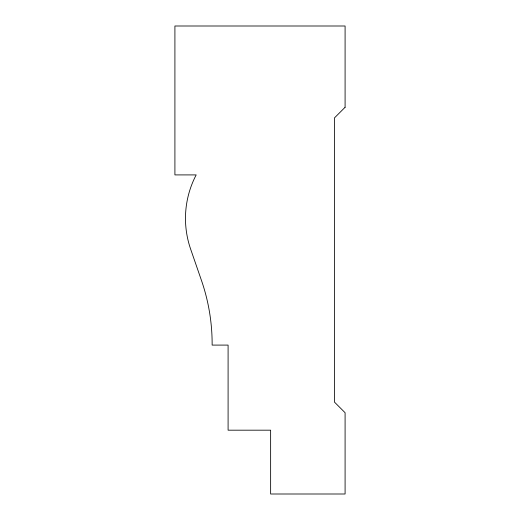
<?xml version="1.0" encoding="UTF-8"?>
<svg xmlns="http://www.w3.org/2000/svg" width="520" height="520" viewBox="0 0 520 520"><rect width="100%" height="100%" fill="white"/><g stroke="black" fill="none" stroke-linecap="round" stroke-linejoin="round"><path stroke-width="0.78" d="M345.091 107.283L334.457 117.916L334.457 402.084L345.091 412.718L345.091 494L270.634 494L270.634 430.183L228.092 430.183L228.092 345.091L212.134 345.091A194.584 194.584 0 0 0 201.455 280.41L190.625 249.08A93.795 93.795 0 0 1 196.183 174.909L174.909 174.909L174.909 26L345.091 26L345.091 107.283"/></g></svg>
